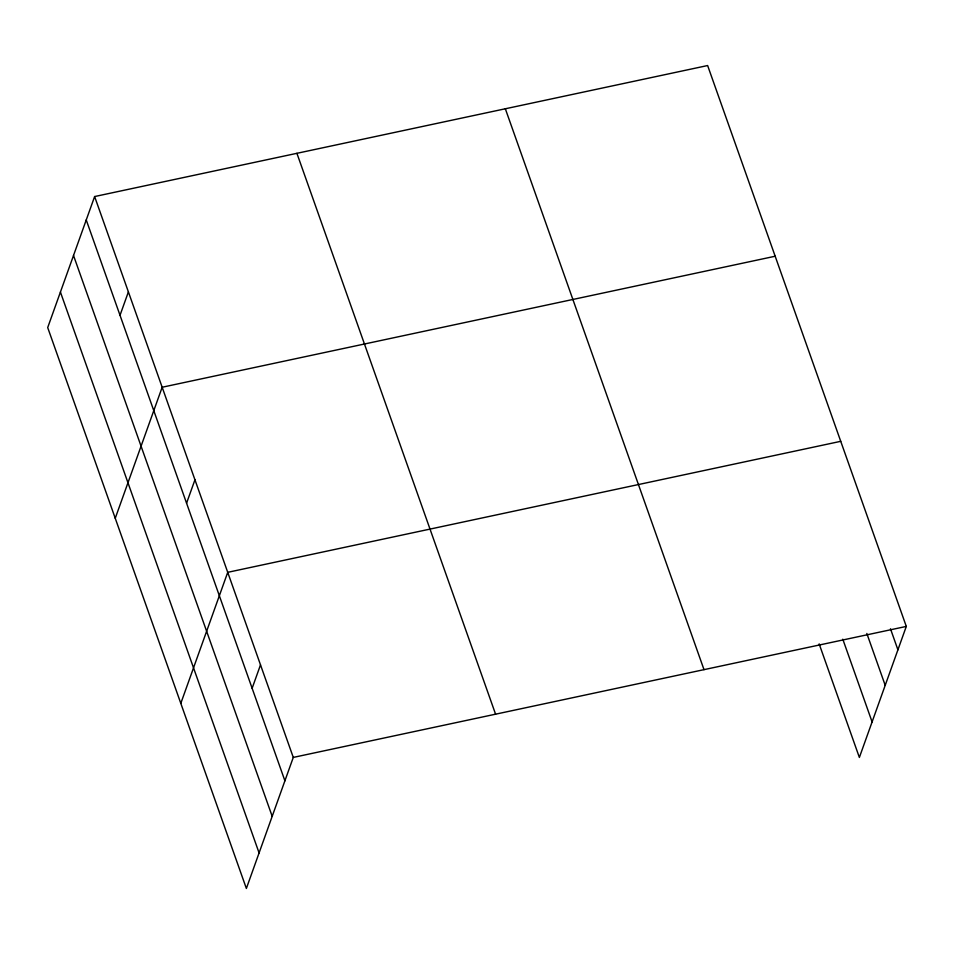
<?xml version="1.0" encoding="UTF-8"?>
<svg xmlns="http://www.w3.org/2000/svg" width="954" height="954" viewBox="0 0 954 954"><rect width="100%" height="100%" fill="white"/><g stroke="black" fill="none" stroke-linecap="round" stroke-linejoin="round"><path stroke-width="1.43" d="M94.625 196.548L47.7 327.58L246.37 888.46L293.283 757.416L94.625 196.548L707.629 65.54L906.3 626.42L859.375 757.452L819.152 643.878M120.013 315.297L128.396 291.888M115.243 518.284L162.168 387.241L775.185 256.232M186.567 503.187L194.95 479.79M180.807 703.372L227.732 572.328L840.736 441.32M252.13 688.275L260.502 664.878M293.283 757.416L906.3 626.42M890.476 628.781L897.917 649.817M866.828 633.456L885.205 685.33M842.799 639.204L872.099 721.928M505.334 108.768L704.004 669.648M296.909 153.308L495.579 714.188M86.242 219.945L284.912 780.825M73.518 255.469L272.188 816.338M60.424 292.067L259.083 852.936"/></g></svg>
